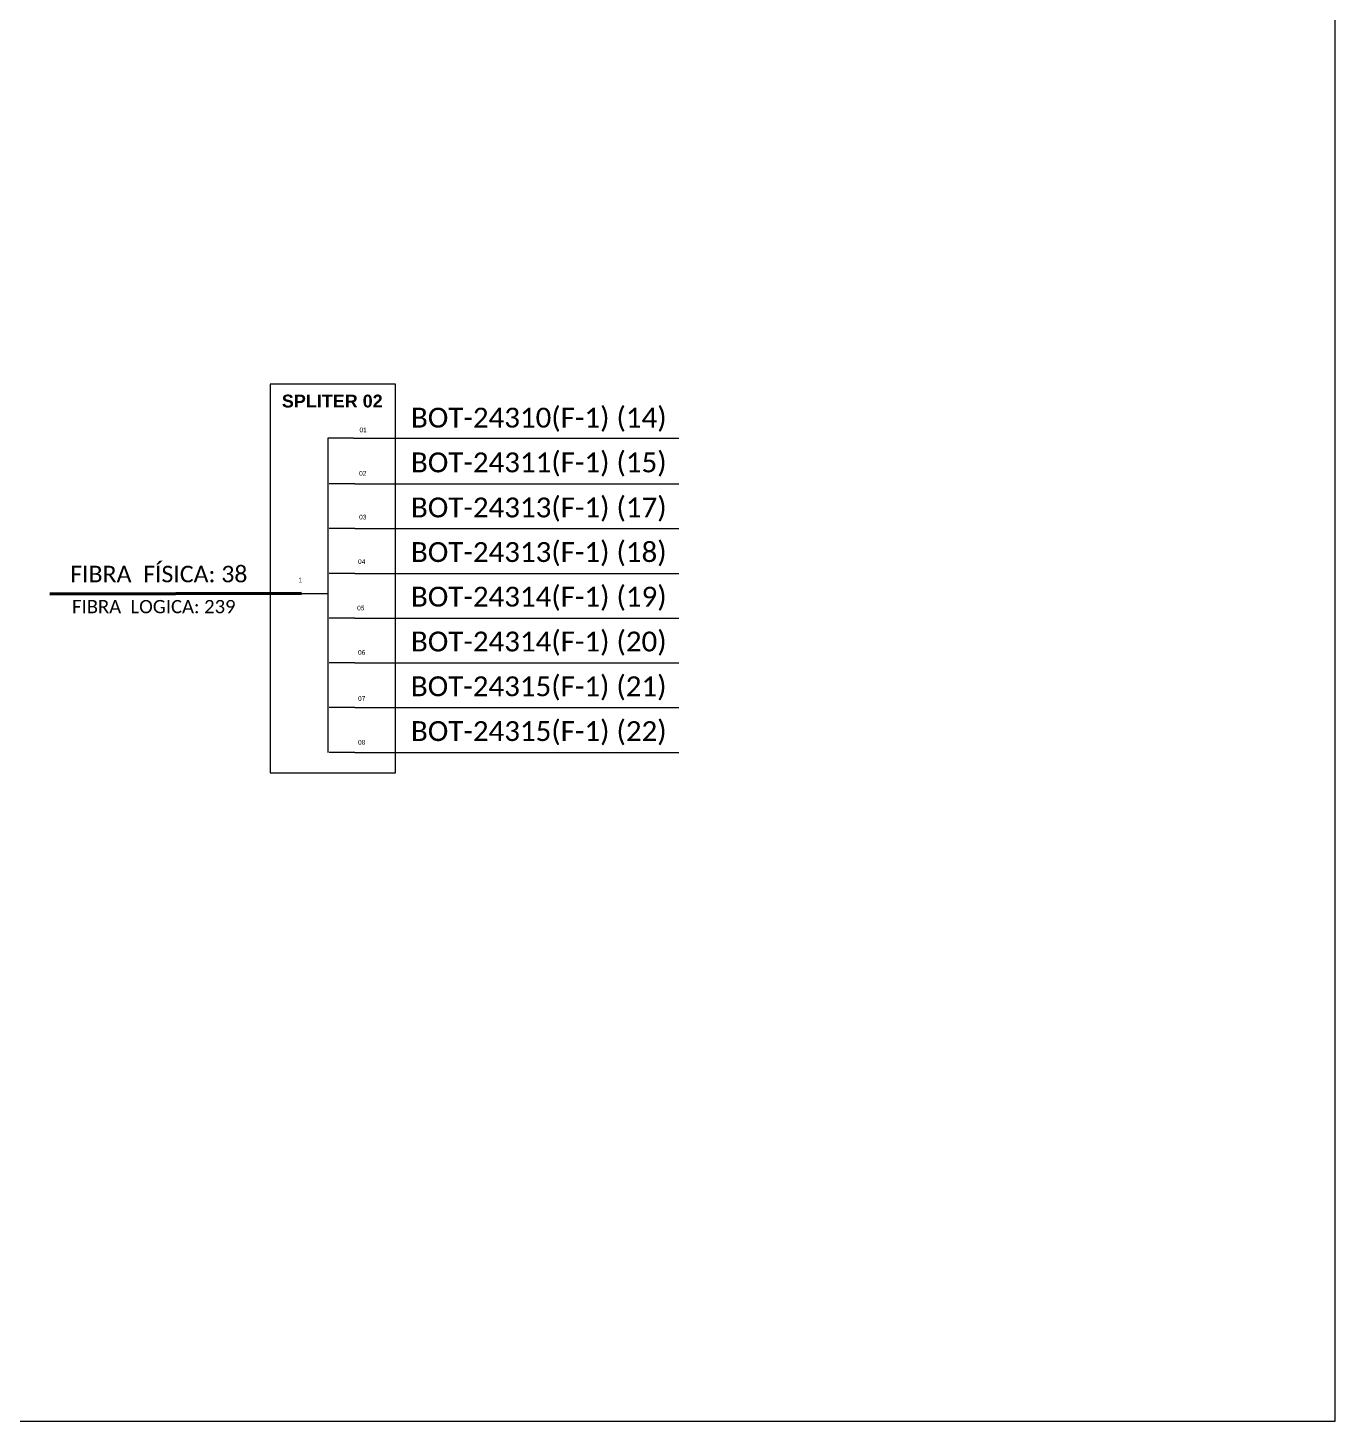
# Model space of a CAD drawing. Header units: metres. Extents: x -1434 to -593, y 563 to 1157.
# Drawn here: x -879.3 to -593.3, y 563 to 867.8 of the extents above; entities that cross this region are included whole.
import ezdxf

# ---------------------------------------------------------------- set-up
doc = ezdxf.new("R2010")
doc.units = ezdxf.units.M
doc.styles.get("Standard").update_dxf_attribs({"font": 'arial.ttf'})

msp = doc.modelspace()

# ---------------------------------------------------------------- linework, layer by layer
at = {"color": 7, "linetype": 'Continuous'}
for p, q in [((-813.67, 778.03), (-813.67, 709.23)), ((-808.1, 778.03), (-813.67, 778.03)), ((-807.81, 768.07), (-813.38, 768.07)), ((-807.81, 758.26), (-813.38, 758.26)), ((-807.81, 748.41), (-813.38, 748.41)), ((-819.45, 744.08), (-813.69, 744.08)), ((-807.81, 738.65), (-813.38, 738.65)), ((-807.81, 728.88), (-813.38, 728.88)), ((-807.81, 719.08), (-813.38, 719.08)), ((-807.81, 709.29), (-813.38, 709.29))]:
    msp.add_line(p, q, dxfattribs=at)
at = {"color": 10, "linetype": 'Continuous'}
for p, q in [((-808.1, 778.03), (-736.9, 778.01)), ((-807.81, 768.07), (-736.9, 768.05)), ((-807.81, 758.28), (-736.9, 758.26)), ((-807.81, 748.43), (-736.9, 748.41)), ((-807.81, 738.67), (-736.9, 738.65)), ((-807.81, 728.9), (-736.9, 728.88)), ((-807.81, 719.1), (-736.9, 719.08)), ((-807.82, 709.29), (-736.9, 709.27))]:
    msp.add_line(p, q, dxfattribs=at)
at = {"color": 1, "linetype": 'Continuous', "lineweight": 60}
msp.add_line((-819.45, 744.08), (-874.55, 743.91), dxfattribs=at)
at = {"color": 7}
for points in [[(-1434.31, 562.96), (-593.31, 562.96), (-593.31, 1156.96), (-1434.31, 1156.96)], [(-826.29, 704.83), (-798.92, 704.83), (-798.92, 789.82), (-826.29, 789.82)]]:
    msp.add_lwpolyline(points, close=True, dxfattribs=at)

# ---------------------------------------------------------------- texts
at = {"attachment_point": 5}
for s, insert, char_height, width in [('\\C10;\\fArial|b1|i0|c0|p34;\\H1x;SPLITER 02', (-812.73, 786.13), 2.812, 27.3715), ('\\pxt9;\\C7;\\fCalibri|b0|i0|c0|p34;BOT-24310(F-1) (14)', (-767.54, 782.05), 4.3452, 64.802), ('\\C7;\\fArial|b0|i0|;\\H1.0273588255048;01 ', (-805.97, 779.83), 2.812, 5.6394), ('\\pxt9;\\C7;\\fCalibri|b0|i0|c0|p34;BOT-24311(F-1) (15)', (-767.54, 772.26), 4.3452, 64.802), ('\\C7;\\fArial|b0|i0|;\\H1.0273588255048;02 ', (-806.05, 770.33), 2.812, 5.953), ('\\pxt9;\\C1;\\fCalibri|b0|i0|c0|p34;BOT-24313(F-1) (17)', (-767.54, 762.4), 4.3452, 64.802), ('\\C7;\\fArial|b0|i0|;\\H1.0273588255048;03 ', (-806.05, 760.75), 2.812, 5.4743), ('\\pxt9;\\C1;\\fCalibri|b0|i0|c0|p34;BOT-24313(F-1) (18)', (-767.54, 752.64), 4.3452, 64.802), ('{\\fCalibri|b0|i0|c0|p34;\\C7;FIBRA  FÍSICA: 38}', (-850.68, 748.28), 3.6209, 54.743), ('\\C7;\\fArial|b0|i0|;\\H1.0273588255048;04 ', (-806.29, 751.02), 2.812, 5.953), ('\\C7;\\fArial|b0|i0|;\\H1.0273588255048;1', (-819.71, 746.98), 2.812, 2.7853), ('\\pxt9;\\C7;\\fCalibri|b0|i0|c0|p34;BOT-24314(F-1) (19)', (-767.54, 742.88), 4.3452, 64.802), ('{\\fCalibri|b0|i0|c0|p34;\\C7;FIBRA  LOGICA: 239}', (-851.77, 741.16), 2.8969, 54.743), ('\\C7;\\fArial|b0|i0|;\\H1.0273588255048;05 ', (-806.49, 740.86), 2.812, 7.3216), ('\\pxt9;\\C7;\\fCalibri|b0|i0|c0|p34;BOT-24314(F-1) (20)', (-767.54, 733.07), 4.3452, 64.802), ('\\C7;\\fArial|b0|i0|;\\H1.0273588255048;06 ', (-806.29, 731.14), 2.812, 5.953), ('\\pxt9;\\C7;\\fCalibri|b0|i0|c0|p34;BOT-24315(F-1) (21)', (-767.56, 723.27), 4.3452, 64.802), ('\\C7;\\fArial|b0|i0|;\\H1.0273588255048;07 ', (-806.29, 721.06), 2.812, 5.953), ('\\pxt9;\\C7;\\fCalibri|b0|i0|c0|p34;BOT-24315(F-1) (22)', (-767.54, 713.47), 4.3452, 64.802), ('\\C7;\\fArial|b0|i0|;\\H1.0273588255048;08 ', (-806.29, 711.48), 2.812, 5.953)]:
    msp.add_mtext(s, dxfattribs=dict(at, insert=insert, char_height=char_height, width=width))

doc.saveas('drawing.dxf')
